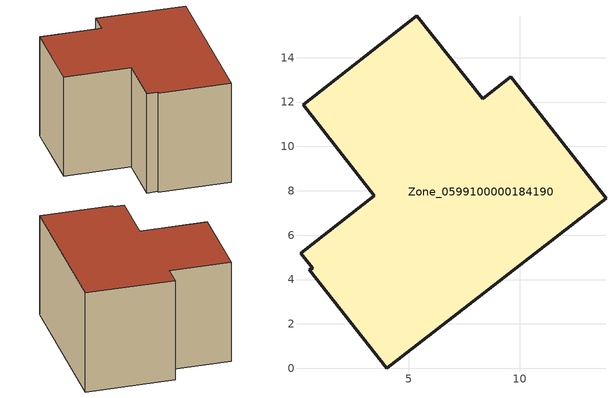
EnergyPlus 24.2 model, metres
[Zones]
Zone_0599100000184190
 floor ground (C_G): 4.01,0 0.52,4.44 0.66,4.5 0.11,5.19 3.43,7.78 0.23,11.87 5.36,15.89 8.33,12.14 9.59,13.14 13.88,7.66 z0
 wall outside (C_F): 13.88,7.66 9.59,13.14 8.33,12.14 5.36,15.89 0.23,11.87 3.43,7.78 0.11,5.19 0.66,4.5 0.52,4.44 4.01,0 13.88,7.66 z0:8.36
 roof outside (C_R): 0.52,4.44 4.01,0 13.88,7.66 9.59,13.14 8.33,12.14 5.36,15.89 0.23,11.87 3.43,7.78 0.11,5.19 0.66,4.5 z8.36
[BUILDING]
Pand.0599100000184190: North Axis=0; Terrain=City; Loads Convergence Tolerance Value=0.04; Temperature Convergence Tolerance Value=0.4; Solar Distribution=FullExterior; Maximum Number of Warmup Days=25; Minimum Number of Warmup Days=1
[Site:Location]
Rotterdam.The.Hague.AP_ZH_NLD Design_Conditions: Latitude=51.96; Longitude=4.45; Time Zone=1; Elevation=-4.5
[SITE:GROUNDTEMPERATURE:BUILDINGSURFACE]
18, 18, 18, 18, 18, 18, 18, 18, 18, 18, 18, 18
[MATERIAL] Thermal Absorptance=0.9; Solar Absorptance=0.7; Visible Absorptance=0.7
Name | Roughness | Thickness | Conductivity | Density | Specific Heat
G.D.1965 | MediumSmooth | 0.15 | 1 | 540 | 1210
F.D.1965 | Rough | 0.3 | 0.857143 | 1920 | 840
R.D.1965 | MediumRough | 0.2 | 0.08 | 1500 | 1000
[CONSTRUCTION]
C_G: G.D.1965
C_F: F.D.1965
C_R: R.D.1965
[ZONE]
Zone_0599100000184190: Type=1; Multiplier=1; Ceiling Height=Autocalculate; Volume=Autocalculate; Floor Area=autocalculate; Part of Total Floor Area=Yes
[ZONEINFILTRATION:DESIGNFLOWRATE]
Infil_Zone_0599100000184190: Zone or ZoneList or Space or SpaceList=Zone_0599100000184190; Schedule=AlwaysOn; Design Flow Rate Calculation Method=Flow/Area; Flow Rate per Floor Area=0.0042; Constant Term Coefficient=1; Temperature Term Coefficient=0; Velocity Term Coefficient=0; Velocity Squared Term Coefficient=0
[HVACTEMPLATE:ZONE:IDEALLOADSAIRSYSTEM]
Zone_0599100000184190: Maximum Heating Supply Air Temperature=50; Minimum Cooling Supply Air Temperature=13; Maximum Heating Supply Air Humidity Ratio=0.0156; Minimum Cooling Supply Air Humidity Ratio=0.0077; Heating Limit=NoLimit; Cooling Limit=NoLimit; Dehumidification Control Type=ConstantSensibleHeatRatio; Cooling Sensible Heat Ratio=0.7; Dehumidification Setpoint=60; Humidification Control Type=None; Humidification Setpoint=30; Outdoor Air Method=None; Outdoor Air Flow Rate per Person=0.00944; Outdoor Air Flow Rate per Zone Floor Area=0; Outdoor Air Flow Rate per Zone=0; Demand Controlled Ventilation Type=None; Outdoor Air Economizer Type=NoEconomizer; Heat Recovery Type=None; Sensible Heat Recovery Effectiveness=0.7; Latent Heat Recovery Effectiveness=0.65
[ZONECONTROL:THERMOSTAT]
ThermostatControl_Zone_0599100000184190: Zone or ZoneList=Zone_0599100000184190; Control Type Schedule=DualSetpointControlType; Control 1=Thermostat_Zone_0599100000184190; Temperature Difference Between Cutout And Setpoint=0
[THERMOSTATSETPOINT:DUALSETPOINT]
Thermostat_Zone_0599100000184190: Heating Setpoint Temperature Schedule=HeatingSetpoint_Zone_0599100000184190; Cooling Setpoint Temperature Schedule=CoolingSetpoint_Zone_0599100000184190
[SCHEDULE:COMPACT]
HeatingSetpoint_Zone_0599100000184190: Through: 12/31, For: AllDays, Until: 24:00, 21
CoolingSetpoint_Zone_0599100000184190: Through: 12/31, For: AllDays, Until: 24:00, 24
DualSetpointControlType: Through: 12/31, For: AllDays, Until: 24:00, 4
AlwaysOn: Through: 12/31, For: AllDays, Until: 24:00, 1
